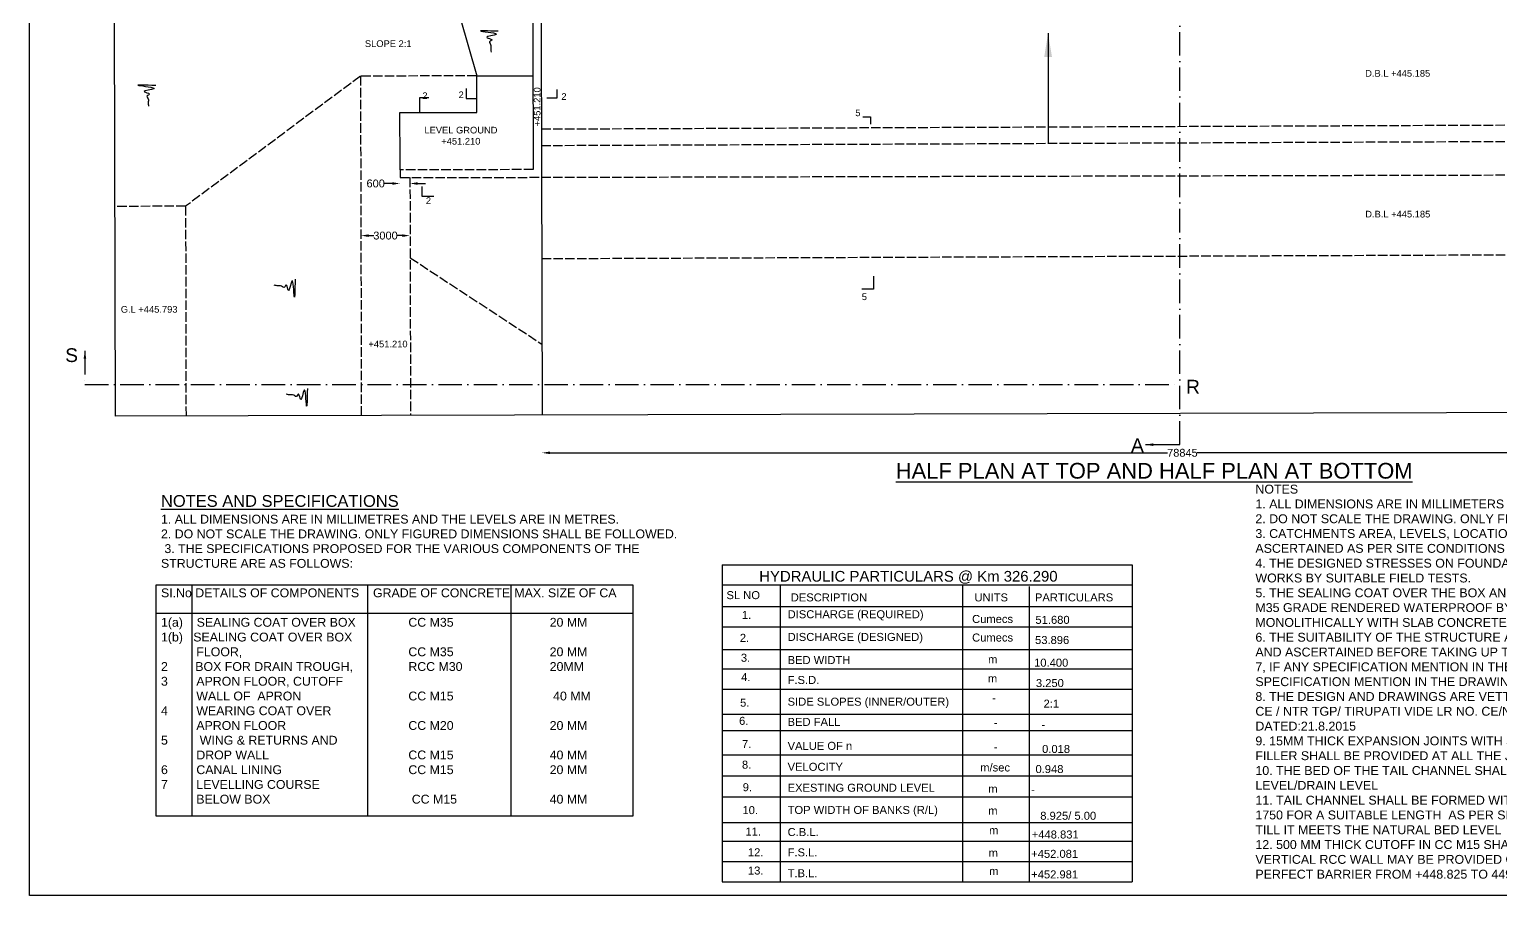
# Model space of a CAD drawing. Header units: millimetres. Extents: x 5124 to 2147772, y 2311 to 45646412.
# Drawn here: x 2080365 to 2117835, y 45588230 to 45610272 of the extents above; entities that cross this region are included whole.
import ezdxf

# ---------------------------------------------------------------- set-up
doc = ezdxf.new("R2010")
doc.units = ezdxf.units.MM
doc.header["$MEASUREMENT"] = 0
doc.linetypes.add('ACAD_ISO02W100', pattern=[15, 12, -3])
doc.linetypes.add('ACAD_ISO10W100', pattern=[18, 12, -3, 0, -3])
for name, color, linetype in [('DIMENSION', 7, 'Continuous'), ('DRAWING', 7, 'Continuous'), ('TEXT', 7, 'Continuous')]:
    doc.layers.add(name, color=color, linetype=linetype)
doc.styles.get("Standard").update_dxf_attribs({"font": 'arial.ttf', "height": 200})
doc.dimstyles.get("Standard").update_dxf_attribs({"dimtxt": 225, "dimasz": 200, "dimexe": 0.18, "dimexo": 0.0625, "dimgap": 0.09, "dimtad": 0, "dimdec": 0, "dimzin": 0, "dimdsep": 46, "dimtxsty": 'Standard', "dimcen": 0.09, "dimse1": 1, "dimse2": 1, "dimadec": 0, "dimazin": 0, "dimtfac": 1, "dimtdec": 0, "dimtofl": 0, "dimtmove": 0, "dimatfit": 3, "dimfxl": 1, "dimtolj": 1, "dimtzin": 0, "dimarcsym": 0})

# ---------------------------------------------------------------- blocks, each defined once
blk = doc.blocks.new('*D108')
at = {"layer": 'Defpoints', "color": 0, "transparency": 16777216}
for p in [(2089805, 45606500), (2089805, 45606351), (2090057, 45606501)]:
    blk.add_point(p, dxfattribs=at)
at = {"layer": 'DIMENSION', "color": 0, "lineweight": -2, "transparency": 16777216}
for p, q in [((2089605, 45606351), (2089405, 45606351)), ((2090257, 45606351), (2090457, 45606351))]:
    blk.add_line(p, q, dxfattribs=at)
at = {"layer": 'DIMENSION', "color": 0, "transparency": 16777216}
for points in [[(2089605, 45606384), (2089605, 45606317), (2089805, 45606351)], [(2090257, 45606384), (2090257, 45606317), (2090057, 45606351)]]:
    blk.add_solid(points, dxfattribs=at)
at = {"layer": 'DIMENSION', "color": 0, "transparency": 16777216, "insert": (2089184, 45606351), "char_height": 200, "attachment_point": 5}
blk.add_mtext('\\A1;600', dxfattribs=at)
blk = doc.blocks.new('*D109')
at = {"layer": 'Defpoints', "color": 0, "transparency": 16777216}
for p in [(2088807, 45605022), (2090061, 45605025), (2090061, 45605025)]:
    blk.add_point(p, dxfattribs=at)
at = {"layer": 'DIMENSION', "color": 0, "lineweight": -2, "transparency": 16777216}
for p, q in [((2089007, 45605025), (2089135, 45605025)), ((2089861, 45605025), (2089732, 45605025))]:
    blk.add_line(p, q, dxfattribs=at)
at = {"layer": 'DIMENSION', "color": 0, "transparency": 16777216}
for points in [[(2089007, 45605058), (2089007, 45604991), (2088807, 45605025)], [(2089861, 45605058), (2089861, 45604991), (2090061, 45605025)]]:
    blk.add_solid(points, dxfattribs=at)
at = {"layer": 'DIMENSION', "color": 0, "transparency": 16777216, "insert": (2089434, 45605025), "char_height": 200, "attachment_point": 5}
blk.add_mtext('\\A1;3000', dxfattribs=at)
blk = doc.blocks.new('*D155')
at = {"layer": 'Defpoints', "color": 0, "transparency": 16777216}
for p in [(2093422, 45600458), (2126040, 45600537), (2126040, 45599497)]:
    blk.add_point(p, dxfattribs=at)
at = {"layer": 'DIMENSION', "color": 0, "lineweight": -2, "transparency": 16777216}
for p, q in [((2093622, 45599497), (2109355, 45599497)), ((2125840, 45599497), (2110107, 45599497))]:
    blk.add_line(p, q, dxfattribs=at)
at = {"layer": 'DIMENSION', "color": 0, "transparency": 16777216}
for points in [[(2093622, 45599531), (2093622, 45599464), (2093422, 45599497)], [(2125840, 45599531), (2125840, 45599464), (2126040, 45599497)]]:
    blk.add_solid(points, dxfattribs=at)
at = {"layer": 'DIMENSION', "color": 0, "transparency": 16777216, "insert": (2109731, 45599497), "char_height": 200, "attachment_point": 5}
blk.add_mtext('\\A1;78845', dxfattribs=at)

msp = doc.modelspace()

# ---------------------------------------------------------------- linework, layer by layer
at = {"layer": 'DIMENSION'}
msp.add_lwpolyline([(2147752.8, 45588230.2), (2080364.7, 45588230.2), (2080364.7, 45646412.2), (2147752.8, 45646412.2)], close=True, dxfattribs=at)
at = {"layer": 'DIMENSION', "linetype": 'ACAD_ISO10W100', "ltscale": 50}
msp.add_lwpolyline([(2109669.5, 45599704.8), (2109669.5, 45638075.1)], dxfattribs=at)
at = {"layer": 'DIMENSION'}
for points in [[(2090309.8, 45608157.2), (2090309.8, 45608542.7), (2090537.6, 45608542.7)], [(2091487.9, 45608772.7), (2091487.9, 45608514), (2091759.3, 45608514.6)], [(2093797.6, 45608746.3), (2093797.6, 45608524.5), (2093543.9, 45608524.5)], [(2101587.5, 45608049.6), (2101790, 45608049.6), (2101790, 45607860)], [(2090361, 45606278.1), (2090361, 45606029), (2090667.7, 45606029)], [(2101862.3, 45603990.5), (2101862.3, 45603661.4), (2101568.5, 45603661.4)]]:
    msp.add_lwpolyline(points, dxfattribs=at)
for points in [[(2092307.7, 45610224.4), (2091872.5, 45610228.2), (2092256.4, 45610142.1), (2092011, 45610071.1), (2092119.6, 45610028), (2092151.5, 45610007.4), (2092082.2, 45609953.2), (2092097.2, 45609915.8), (2092119.6, 45609859.7), (2092115.9, 45609751.1), (2092127.1, 45609696.9)], [(2083582.4, 45608843.5), (2083147.2, 45608847.4), (2083531, 45608761.3), (2083285.7, 45608690.2), (2083394.3, 45608647.2), (2083426.2, 45608626.6), (2083356.9, 45608572.4), (2083371.8, 45608535), (2083394.3, 45608478.8), (2083390.6, 45608370.3), (2083401.8, 45608316.1)], [(2087133.9, 45603912.8), (2087110.2, 45603478.2), (2087048.6, 45603866.7), (2086962.1, 45603626.4), (2086926, 45603737.5), (2086907.5, 45603770.6), (2086849, 45603704.8), (2086812.6, 45603722.1), (2086758, 45603748.1), (2086649.5, 45603751.2), (2086596, 45603765.9)], [(2087445.2, 45601137.2), (2087421.6, 45600702.5), (2087359.9, 45601091.1), (2087273.5, 45600850.7), (2087237.4, 45600961.8), (2087218.9, 45600994.9), (2087160.4, 45600929.1), (2087124, 45600946.5), (2087069.4, 45600972.4), (2086960.9, 45600975.5), (2086907.4, 45600990.2)]]:
    msp.add_spline(points, degree=3, dxfattribs=at)
at = {"layer": 'DRAWING'}
for points in [[(2082456.1, 45637556.4), (2136714.4, 45637687.7), (2136804.3, 45600563.3), (2082545.9, 45600432)], [(2082456.1, 45637556.4), (2082545.9, 45600432)], [(2093171.6, 45616651.3), (2093195.6, 45606704.7)], [(2093382.5, 45616651.8), (2093421.6, 45600458.3)], [(2086289.7, 45612621.7), (2086290.3, 45612378.9), (2086507.7, 45612379.4), (2086507.2, 45612570.5), (2088138, 45614208), (2089798.8, 45614389.6), (2091324.9, 45614328.4), (2091334, 45610565.8), (2091757.9, 45609090.9)], [(2089804.1, 45606923.2), (2089801.1, 45608156), (2091760.1, 45608160.7), (2091757.9, 45609090.9)], [(2091757.9, 45609090.9), (2093189.8, 45609094.4)], [(2089804.6, 45606696.5), (2089805.1, 45606500.1)]]:
    msp.add_lwpolyline(points, dxfattribs=at)
at = {"layer": 'DRAWING', "linetype": 'ACAD_ISO02W100', "ltscale": 20}
for points in [[(2089805.1, 45606500.1), (2129644, 45606596.5), (2129639.9, 45608305.1), (2127660.5, 45608300.3), (2127658.3, 45609220.8), (2128075.7, 45610669), (2128066.5, 45614452), (2129609.8, 45614537.5), (2131232.5, 45614368.6), (2132872.8, 45612699), (2132873.2, 45612516.9), (2133089, 45612517.4), (2133080, 45616235)], [(2091757.9, 45609090.9), (2088797.1, 45609083.8), (2084342.1, 45605772.5), (2082533, 45605768.1)], [(2088797.1, 45609083.8), (2088818, 45600447.2)], [(2093404, 45607738.6), (2126022.4, 45607873.5)], [(2093405, 45607318.9), (2126023.4, 45607457.2)], [(2093195.6, 45606704.7), (2089804.6, 45606696.5), (2089804.1, 45606923.2)], [(2090057.1, 45606500.7), (2090071.7, 45600450.2)], [(2084342.1, 45605772.5), (2084352.9, 45600436.3)], [(2090062, 45604459.6), (2093417.3, 45602264.7)], [(2093412, 45604440.5), (2126030.4, 45604570.4)]]:
    msp.add_lwpolyline(points, dxfattribs=at)
at = {"layer": 'TEXT', "ltscale": 0.02}
for points in [[(2098005.2, 45596646.9), (2108452.6, 45596646.9)], [(2098005.2, 45596134.5), (2108452.6, 45596134.5)], [(2099489.7, 45596134.5), (2099489.7, 45588580.2)], [(2104130.8, 45596134.5), (2104130.8, 45588580.2)], [(2105824.6, 45596092.7), (2105824.6, 45588580.2)], [(2098005.2, 45595587.1), (2108452.6, 45595587.1)], [(2098005.2, 45595069.2), (2108452.6, 45595069.2)], [(2098005.2, 45594492.2), (2108452.6, 45594492.2)], [(2098005.2, 45594003.9), (2108452.6, 45594003.9)], [(2098005.2, 45593486.1), (2108452.6, 45593486.1)], [(2098005.2, 45592844.4), (2108452.6, 45592844.4)], [(2098005.2, 45592430.2), (2108452.6, 45592430.2)], [(2098005.2, 45591808.8), (2108452.6, 45591808.8)], [(2098005.2, 45591276.1), (2108452.6, 45591276.1)], [(2098005.2, 45590743.5), (2108452.6, 45590743.5)], [(2098005.2, 45590089.3), (2108452.6, 45590089.3)], [(2098005.2, 45589615.8), (2108452.6, 45589615.8)], [(2098005.2, 45589098), (2108452.6, 45589098)], [(2098005.2, 45588580.2), (2108452.6, 45588580.2)]]:
    msp.add_lwpolyline(points, dxfattribs=at)
at = {"layer": 'TEXT'}
for points in [[(2098005.2, 45596646.9), (2098005.2, 45588580.2)], [(2108452.6, 45596646.9), (2108452.6, 45588580.2)], [(2084502.1, 45596135.4), (2084502.1, 45590249)], [(2088975.7, 45596135.4), (2088975.7, 45590249)], [(2092623.7, 45596135.4), (2092623.7, 45590249)], [(2083595.2, 45595413.2), (2095730.3, 45595413.2)]]:
    msp.add_lwpolyline(points, dxfattribs=at)
msp.add_lwpolyline([(2083595.2, 45596135.4), (2095730.3, 45596135.4), (2095730.3, 45590249), (2083595.2, 45590249)], close=True, dxfattribs=at)

# ---------------------------------------------------------------- texts
at = {"layer": 'DIMENSION', "attachment_point": 1}
for s, insert, char_height, width in [('2', (2090372.7, 45608669.7), 170, 611.722), ('2', (2091295.5, 45608693.7), 170, 611.722), ('2', (2093912.9, 45608649.9), 170, 611.722), ('5', (2101399.4, 45608234.2), 170, 611.722), ('2', (2090462.8, 45606001.4), 170, 611.722), ('5', (2101564.2, 45603553.8), 170, 611.722), ('S', (2081275.8, 45602157.6), 350, 611.722), ('R', (2109824.7, 45601355), 350, 611.722), ('A', (2108422.6, 45599861.9), 350, 611.722), ('Cumecs \\P', (2104374.9, 45594898.2), 203.78, 1069.867), ('m', (2104777.6, 45593856.1), 203.8, 210.033), ('m', (2104785.7, 45590492), 203.8, 210.033), ('m \\P', (2104795.3, 45589420.2), 203.78, 210.033)]:
    msp.add_mtext(s, dxfattribs=dict(at, insert=insert, char_height=char_height, width=width))
at = {"layer": 'TEXT'}
msp.add_text('%%UHALF PLAN AT TOP AND HALF PLAN AT BOTTOM', height=400, dxfattribs=at).set_placement((2102429.8, 45598840.5))
for s, insert, char_height, width, attachment_point in [('SLOPE 2:1', (2088909.2, 45609995.2), 170, 1868.917, 1), ('D.B.L +445.185', (2116043.4, 45609238.7), 170, 1649.285, 3), ('\\pi179.33;LEVEL GROUND\\P\\pi608.45;+451.210', (2090245.9, 45607794.6), 170, 2189.468, 1), ('D.B.L +445.185', (2116044.9, 45605656.9), 170, 1649.285, 3), ('G.L +445.793', (2082691.1, 45603233.4), 170, 1629.932, 1), (' +451.210', (2088933.3, 45602350.2), 170, 1629.932, 1), ('{\\H1.3333x;\\LNOTES AND SPECIFICATIONS } \\P1. ALL DIMENSIONS ARE IN MILLIMETRES AND THE LEVELS ARE IN METRES. \\P2. DO NOT SCALE THE DRAWING. ONLY FIGURED DIMENSIONS SHALL BE FOLLOWED.\\P 3. THE SPECIFICATIONS PROPOSED FOR THE VARIOUS COMPONENTS OF THE STRUCTURE ARE AS FOLLOWS: \\P\\PSI.No DETAILS OF COMPONENTS ^IGRADE OF CONCRETE ^IMAX. SIZE OF CA \\P\\P1(a)    SEALING COAT OVER BOX ^I^ICC M35 ^I^I^I20 MM \\P1(b)   SEALING COAT OVER BOX \\P^IFLOOR, ^I^I^I^I^ICC M35 ^I^I^I20 MM \\P2        BOX FOR DRAIN TROUGH,^I^IRCC M30^I^I^I20MM\\P3^IAPRON FLOOR, CUTOFF \\P^IWALL OF  APRON^I^I ^I^ICC M15  ^I^I^I 40 MM  \\P4 ^IWEARING COAT OVER \\P^IAPRON FLOOR ^I^I^I^ICC M20 ^I^I^I20 MM \\P5^I WING & RETURNS AND \\P^IDROP WALL ^I^I^I^ICC M15 ^I^I^I40 MM \\P6 ^ICANAL LINING ^I^I^I^ICC M15 ^I^I^I20 MM \\P7 ^ILEVELLING COURSE \\P^IBELOW BOX^I^I^I^I CC M15 ^I^I^I40 MM ', (2083715.9, 45598421.8), 225, 13290.341, 1), ('NOTES  \\P1. ALL DIMENSIONS ARE IN MILLIMETERS AND THE LEVELS ARE  IN METERS. \\P2. DO NOT SCALE THE DRAWING. ONLY FIGURED DIMENSIONS SHALL BE FOLLOWED. \\P3. CATCHMENTS AREA, LEVELS, LOCATION AND SUITABILITY OF STRUCTURES SHALL BE ASCERTAINED AS PER SITE CONDITIONS AND AGREEMENT CONDITIONS BEFORE EXECUTION. \\P4. THE DESIGNED STRESSES ON FOUNDATION SHALL BE ENSURED BEFORE EXECUTION OF WORKS BY SUITABLE FIELD TESTS.\\P5. THE SEALING COAT OVER THE BOX AND ON FLOOR SLAB OF SHALL BE 40  MM THICK IN CC M35 GRADE RENDERED WATERPROOF BY ADDING SUITABLE ADMIXES AND SHALL BE LAID MONOLITHICALLY WITH SLAB CONCRETE. \\P6. THE SUITABILITY OF THE STRUCTURE AND LEVELS GIVEN IN THE DRAWING MAY BE VERIFIED AND ASCERTAINED BEFORE TAKING UP THE EXECUTION \\P7, IF ANY SPECIFICATION MENTION IN THE BID DOCUMENT / AGREEMENT IS HIGHER THAN SPECIFICATION MENTION IN THE DRAWING, HIGHER SPECIFICATION SHALL BE ADOPTED. \\P8. THE DESIGN AND DRAWINGS ARE VETTED BASED ON THE PARTICULARS FURNISHED BY THE CE / NTR TGP/ TIRUPATI VIDE LR NO. CE/NTR TGPITPI/DW/EE1/DEE1/AEE1/ HNSS/P.8A/796 DATED:21.8.2015 \\P9. 15MM THICK EXPANSION JOINTS WITH 300 MM WIDE PVC WATER STOP FILLED WITH MASTIC FILLER SHALL BE PROVIDED AT ALL THE JOINTS WHERE EVER NECESSARY \\P10. THE BED OF THE TAIL CHANNEL SHALL BE REGARDED TILL IT MEETS THE NATURAL GROUND LEVEL/DRAIN LEVEL \\P11. TAIL CHANNEL SHALL BE FORMED WITH SECTION OF 78.845M X 4.8 WITH A BED FALL OF 1 IN 1750 FOR A SUITABLE LENGTH  AS PER SITE CONDITIONS AND THE BED SHALL BE REGARDED TILL IT MEETS THE NATURAL BED LEVEL \\P12. 500 MM THICK CUTOFF IN CC M15 SHALL BE PROVIDED ALL AROUND THE R.C.C. BOX. A VERTICAL RCC WALL MAY BE PROVIDED ON U/S END AND D/S END OF CANAL TO ACTASA PERFECT BARRIER FROM +448.825 TO 449.825 ON MIDDLE BOX OVER CANAL BED.  ', (2111590.3, 45598686.3), 226.1021, 15114.775, 1), ('\\PHYDRAULIC PARTICULARS @ Km 326.290', (2098953, 45596944), 271.712, 11555.676, 1), (' SL NO', (2098039.5, 45595977.2), 203.78, 1502.583, 1), (' DESCRIPTION ', (2099676.2, 45595919.6), 203.784, 3473.042, 1), ('UNITS', (2104435.3, 45595919.6), 203.78, 1352.482, 1), ('PARTICULARS', (2105975.1, 45595919.6), 203.784, 3239.419, 1), ('1.', (2098511.7, 45595473.9), 203.78, 300.833, 1), ('DISCHARGE (REQUIRED)', (2099676.2, 45595490.8), 203.784, 5682.218, 1), (' Cumecs \\P ', (2104295.4, 45595370.4), 203.78, 1271.297, 1), ('51.680', (2105987.9, 45595348.6), 203.78, 1121.592, 1), ('2.', (2098459.5, 45594890.4), 203.78, 300.833, 1), ('DISCHARGE (DESIGNED)', (2099676.2, 45594913.7), 203.784, 5656.209, 1), ('\\P53.896', (2105978.1, 45595176), 203.78, 1387.66, 1), ('3.', (2098484.9, 45594384), 203.78, 300.833, 1), ('BED WIDTH', (2099676.2, 45594325.5), 203.78, 2572.385, 1), ('m \\P ', (2104781.6, 45594342.5), 203.78, 239.639, 1), ('10.400', (2105954.1, 45594258), 203.78, 742.232, 1), ('4.', (2098492.3, 45593891.2), 203.78, 300.833, 1), ('F.S.D.', (2099676.2, 45593818.6), 203.78, 1256.04, 1), ('3.250', (2105999.8, 45593740.2), 203.78, 931.912, 1), ('5.', (2098465.1, 45593240.8), 203.78, 300.833, 1), ('SIDE SLOPES (INNER/OUTER)', (2099676.2, 45593266), 203.784, 20710.715, 1), ('-', (2104881.8, 45593364.5), 203.8, 239.639, 1), (' 2:1', (2106115.2, 45593215.5), 203.78, 1493.362, 1), ('6.', (2098440.2, 45592778.3), 203.78, 300.833, 1), ('BED FALL', (2099676.2, 45592751.8), 203.78, 2175.571, 1), ('-', (2104925.5, 45592733.4), 203.8, 239.639, 1), ('-', (2106140.9, 45592684.3), 203.8, 1425.512, 1), ('7.', (2098513.1, 45592187.4), 203.78, 300.833, 1), ('VALUE OF n', (2099676.2, 45592141.3), 203.78, 2690.002, 1), (' 0.018 ', (2106078.2, 45592062.8), 203.78, 933.244, 1), ('8.', (2098513.1, 45591663.2), 203.78, 300.833, 1), ('-', (2104925.5, 45592112), 203.8, 239.639, 1), ('VELOCITY', (2099676.2, 45591608.7), 203.78, 2325.642, 1), ('m/sec', (2104582.2, 45591591.7), 203.78, 883.951, 1), ('0.948', (2105989.1, 45591551.4), 203.78, 932.745, 1), ('9.', (2098532.6, 45591089.2), 203.78, 300.833, 1), ('EXESTING GROUND LEVEL', (2099676.2, 45591076), 203.784, 5348.176, 1), ('m \\P ', (2104787.1, 45591048.8), 203.78, 239.639, 1), ('-', (2105879.8, 45591033.6), 203.8, 1511.276, 1), ('10.', (2098526.3, 45590506.5), 203.78, 300.833, 1), ('TOP WIDTH OF BANKS (R/L)', (2099676.2, 45590510.8), 203.784, 6309.663, 1), ('8.925/ 5.00', (2106110.6, 45590362.8), 203.784, 1690.464, 1), ('11.', (2098601.9, 45589960.8), 203.78, 300.833, 1), ('C.B.L.', (2099676.2, 45589948.4), 203.78, 1245.452, 1), ('m ', (2104807.2, 45589992.2), 203.78, 239.639, 1), ('+448.831', (2105894.1, 45589885.9), 203.78, 1511.276, 1), ('12.', (2098664.9, 45589433.8), 203.78, 300.833, 1), ('F.S.L.', (2099676.2, 45589430.5), 203.78, 1177.782, 1), ('\\P+452.081', (2105879.8, 45589733.1), 203.78, 1511.276, 1), ('13.', (2098665.9, 45588968.4), 203.78, 300.833, 1), ('T.B.L.', (2099676.2, 45588901.5), 203.78, 1205.403, 1), ('m ', (2104808.3, 45588954.8), 203.78, 409.891, 1), ('+452.981', (2105879.8, 45588870.3), 203.78, 1511.276, 1)]:
    msp.add_mtext(s, dxfattribs=dict(at, insert=insert, char_height=char_height, width=width, attachment_point=attachment_point))
at = {"layer": 'TEXT', "insert": (2093211.4, 45607671.3), "char_height": 170, "width": 1629.932, "attachment_point": 1, "rotation": 90}
msp.add_mtext('  +451.210', dxfattribs=at)

# ---------------------------------------------------------------- dimensions: what is measured, and where the dimension line sits
at = {"layer": 'DIMENSION'}
for base, p1, p2, text, picture, middle in [((2089805.1, 45606350.7), (2090057.1, 45606500.7), (2089805.1, 45606500.1), '600', '*D108', (2089183.9, 45606350.7)), ((2090060.7, 45605024.8), (2088806.9, 45605021.8), (2090060.7, 45605024.8), '3000', '*D109', (2089433.8, 45605024.8)), ((2126040.1, 45599497.3), (2093421.6, 45600458.3), (2126040.1, 45600537.2), '78845', '*D155', (2109730.9, 45599497.3))]:
    dim = msp.add_linear_dim(base=base, p1=p1, p2=p2, text=text, dimstyle='Standard', dxfattribs=at)
    dim.commit()
    dim.dimension.update_dxf_attribs({"geometry": picture, "text_midpoint": middle})

# ---------------------------------------------------------------- leaders
for points, override in [([(2106310.4, 45610173.5), (2106310.4, 45607376.9)], {"dimasz": 600, "dimgap": 0.09, "dimtad": 0}), ([(2108788.1, 45599704.8), (2109669.5, 45599704.8)], {"dimgap": 0.09, "dimtad": 0})]:
    msp.add_leader(points, dimstyle='Standard', override=override, dxfattribs=at)
at = {"layer": 'DIMENSION', "linetype": 'ACAD_ISO10W100', "ltscale": 50}
msp.add_leader([(2081778.7, 45602094.2), (2081778.7, 45601238.8), (2109669.5, 45601238.8)], dimstyle='Standard', override={"dimgap": 0.09, "dimtad": 0}, dxfattribs=at)

doc.saveas('drawing.dxf')
